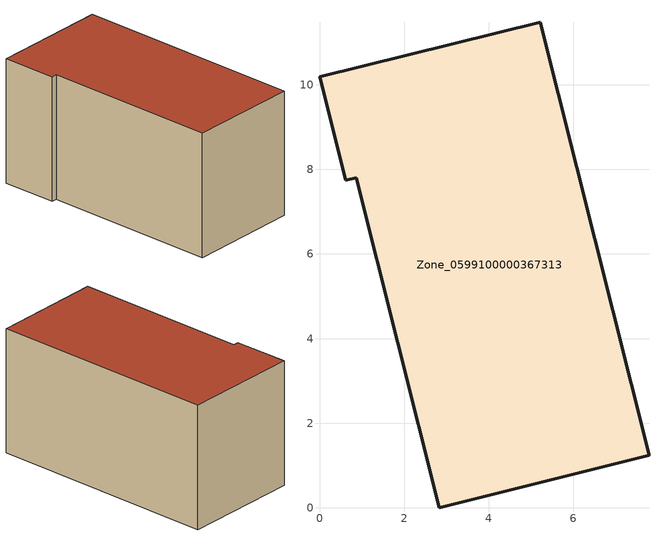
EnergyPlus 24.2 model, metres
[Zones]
Zone_0599100000367313
 floor ground (C_G): 0.87,7.8 0.62,7.74 0,10.19 5.22,11.48 7.78,1.24 2.83,0 z0
 wall outside (C_F): 5.22,11.48 0,10.19 0.62,7.74 0.87,7.8 2.83,0 7.78,1.24 5.22,11.48 z0:5.77
 roof outside (C_R): 2.83,0 7.78,1.24 5.22,11.48 0,10.19 0.62,7.74 0.87,7.8 z5.77
[BUILDING]
Pand.0599100000367313: North Axis=0; Terrain=City; Loads Convergence Tolerance Value=0.04; Temperature Convergence Tolerance Value=0.4; Solar Distribution=FullExterior; Maximum Number of Warmup Days=25; Minimum Number of Warmup Days=1
[Site:Location]
Rotterdam.The.Hague.AP_ZH_NLD Design_Conditions: Latitude=51.96; Longitude=4.45; Time Zone=1; Elevation=-4.5
[SITE:GROUNDTEMPERATURE:BUILDINGSURFACE]
18, 18, 18, 18, 18, 18, 18, 18, 18, 18, 18, 18
[MATERIAL] Thermal Absorptance=0.9; Solar Absorptance=0.7; Visible Absorptance=0.7
Name | Roughness | Thickness | Conductivity | Density | Specific Heat
G.TI.1992-2005 | MediumSmooth | 0.15 | 0.06 | 540 | 1210
F.TI.1992-2005 | Rough | 0.3 | 0.12 | 1920 | 840
R.TI.1992-2005 | MediumRough | 0.2 | 0.08 | 1500 | 1000
[CONSTRUCTION]
C_G: G.TI.1992-2005
C_F: F.TI.1992-2005
C_R: R.TI.1992-2005
[ZONE]
Zone_0599100000367313: Type=1; Multiplier=1; Ceiling Height=Autocalculate; Volume=Autocalculate; Floor Area=autocalculate; Part of Total Floor Area=Yes
[ZONEINFILTRATION:DESIGNFLOWRATE]
Infil_Zone_0599100000367313: Zone or ZoneList or Space or SpaceList=Zone_0599100000367313; Schedule=AlwaysOn; Design Flow Rate Calculation Method=Flow/Area; Flow Rate per Floor Area=0.0015; Constant Term Coefficient=1; Temperature Term Coefficient=0; Velocity Term Coefficient=0; Velocity Squared Term Coefficient=0
[HVACTEMPLATE:ZONE:IDEALLOADSAIRSYSTEM]
Zone_0599100000367313: Maximum Heating Supply Air Temperature=50; Minimum Cooling Supply Air Temperature=13; Maximum Heating Supply Air Humidity Ratio=0.0156; Minimum Cooling Supply Air Humidity Ratio=0.0077; Heating Limit=NoLimit; Cooling Limit=NoLimit; Dehumidification Control Type=ConstantSensibleHeatRatio; Cooling Sensible Heat Ratio=0.7; Dehumidification Setpoint=60; Humidification Control Type=None; Humidification Setpoint=30; Outdoor Air Method=None; Outdoor Air Flow Rate per Person=0.00944; Outdoor Air Flow Rate per Zone Floor Area=0; Outdoor Air Flow Rate per Zone=0; Demand Controlled Ventilation Type=None; Outdoor Air Economizer Type=NoEconomizer; Heat Recovery Type=None; Sensible Heat Recovery Effectiveness=0.7; Latent Heat Recovery Effectiveness=0.65
[ZONECONTROL:THERMOSTAT]
ThermostatControl_Zone_0599100000367313: Zone or ZoneList=Zone_0599100000367313; Control Type Schedule=DualSetpointControlType; Control 1=Thermostat_Zone_0599100000367313; Temperature Difference Between Cutout And Setpoint=0
[THERMOSTATSETPOINT:DUALSETPOINT]
Thermostat_Zone_0599100000367313: Heating Setpoint Temperature Schedule=HeatingSetpoint_Zone_0599100000367313; Cooling Setpoint Temperature Schedule=CoolingSetpoint_Zone_0599100000367313
[SCHEDULE:COMPACT]
HeatingSetpoint_Zone_0599100000367313: Through: 12/31, For: AllDays, Until: 24:00, 21
CoolingSetpoint_Zone_0599100000367313: Through: 12/31, For: AllDays, Until: 24:00, 24
DualSetpointControlType: Through: 12/31, For: AllDays, Until: 24:00, 4
AlwaysOn: Through: 12/31, For: AllDays, Until: 24:00, 1
